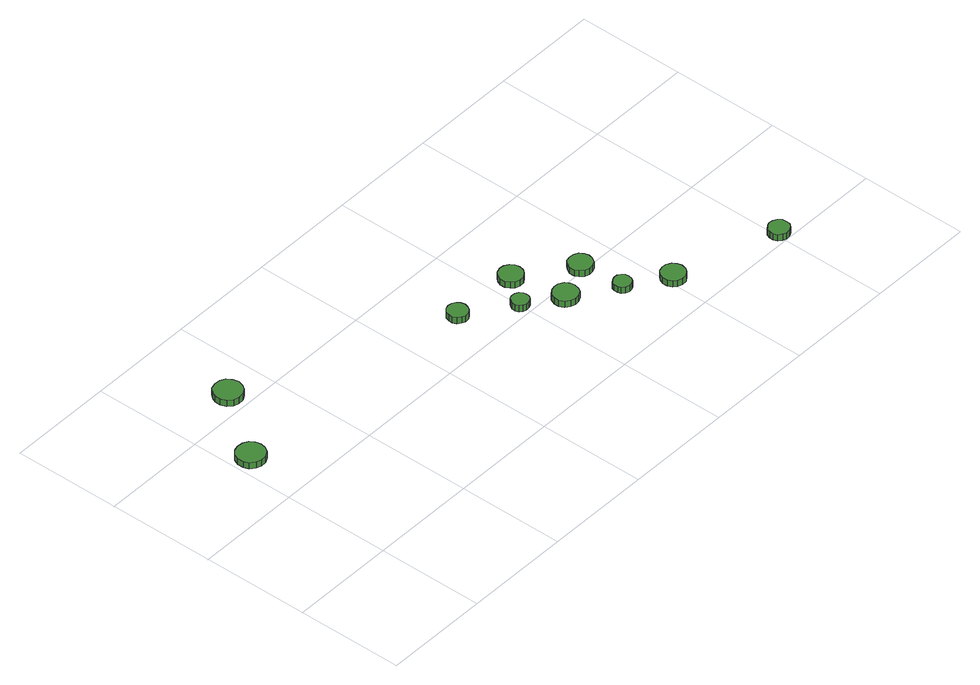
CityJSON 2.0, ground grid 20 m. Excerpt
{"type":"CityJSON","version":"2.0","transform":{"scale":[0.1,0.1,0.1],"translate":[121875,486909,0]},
"CityObjects":{
"tree1":{"type":"SolitaryVegetationObject","attributes":{"function":"something"},"geometry":[{"type":"MultiSurface","lod":"1","boundaries":[[[0,1,2,3,4,5,6,7,8,9,10,11,12,13,14]],[[15,16,17,18,19,20,21,22,23,24,25,26,27,28,29]],[[0,29,28,1]],[[1,28,27,2]],[[2,27,26,3]],[[3,26,25,4]],[[4,25,24,5]],[[5,24,23,6]],[[6,23,22,7]],[[7,22,21,8]],[[8,21,20,9]],[[9,20,19,10]],[[10,19,18,11]],[[11,18,17,12]],[[12,17,16,13]],[[13,16,15,14]],[[14,15,29,0]]]}]},
"tree2":{"type":"SolitaryVegetationObject","attributes":{"function":"something"},"geometry":[{"type":"MultiSurface","lod":"1","boundaries":[[[30,31,32,33,34,35,36,37,38,39,40,41,42,43,44]],[[45,46,47,48,49,50,51,52,53,54,55,56,57,58,59]],[[30,59,58,31]],[[31,58,57,32]],[[32,57,56,33]],[[33,56,55,34]],[[34,55,54,35]],[[35,54,53,36]],[[36,53,52,37]],[[37,52,51,38]],[[38,51,50,39]],[[39,50,49,40]],[[40,49,48,41]],[[41,48,47,42]],[[42,47,46,43]],[[43,46,45,44]],[[44,45,59,30]]]}]},
"tree3":{"type":"SolitaryVegetationObject","attributes":{"function":"something"},"geometry":[{"type":"MultiSurface","lod":"1","boundaries":[[[60,61,62,63,64,65,66,67,68,69,70,71,72,73,74]],[[75,76,77,78,79,80,81,82,83,84,85,86,87,88,89]],[[60,89,88,61]],[[61,88,87,62]],[[62,87,86,63]],[[63,86,85,64]],[[64,85,84,65]],[[65,84,83,66]],[[66,83,82,67]],[[67,82,81,68]],[[68,81,80,69]],[[69,80,79,70]],[[70,79,78,71]],[[71,78,77,72]],[[72,77,76,73]],[[73,76,75,74]],[[74,75,89,60]]]}]},
"tree4":{"type":"SolitaryVegetationObject","attributes":{"function":"something"},"geometry":[{"type":"MultiSurface","lod":"1","boundaries":[[[90,91,92,93,94,95,96,97,98,99,100,101,102,103,104]],[[105,106,107,108,109,110,111,112,113,114,115,116,117,118,119]],[[90,119,118,91]],[[91,118,117,92]],[[92,117,116,93]],[[93,116,115,94]],[[94,115,114,95]],[[95,114,113,96]],[[96,113,112,97]],[[97,112,111,98]],[[98,111,110,99]],[[99,110,109,100]],[[100,109,108,101]],[[101,108,107,102]],[[102,107,106,103]],[[103,106,105,104]],[[104,105,119,90]]]}]},
"tree5":{"type":"SolitaryVegetationObject","attributes":{"function":"something"},"geometry":[{"type":"MultiSurface","lod":"1","boundaries":[[[120,121,122,123,124,125,126,127,128,129,130,131,132,133,134]],[[135,136,137,138,139,140,141,142,143,144,145,146,147,148,149]],[[120,149,148,121]],[[121,148,147,122]],[[122,147,146,123]],[[123,146,145,124]],[[124,145,144,125]],[[125,144,143,126]],[[126,143,142,127]],[[127,142,141,128]],[[128,141,140,129]],[[129,140,139,130]],[[130,139,138,131]],[[131,138,137,132]],[[132,137,136,133]],[[133,136,135,134]],[[134,135,149,120]]]}]},
"tree6":{"type":"SolitaryVegetationObject","attributes":{"function":"something"},"geometry":[{"type":"MultiSurface","lod":"1","boundaries":[[[150,151,152,153,154,155,156,157,158,159,160,161,162,163,164]],[[165,166,167,168,169,170,171,172,173,174,175,176,177,178,179]],[[150,179,178,151]],[[151,178,177,152]],[[152,177,176,153]],[[153,176,175,154]],[[154,175,174,155]],[[155,174,173,156]],[[156,173,172,157]],[[157,172,171,158]],[[158,171,170,159]],[[159,170,169,160]],[[160,169,168,161]],[[161,168,167,162]],[[162,167,166,163]],[[163,166,165,164]],[[164,165,179,150]]]}]},
"tree7":{"type":"SolitaryVegetationObject","attributes":{"function":"something"},"geometry":[{"type":"MultiSurface","lod":"1","boundaries":[[[180,181,182,183,184,185,186,187,188,189,190,191,192,193,194]],[[195,196,197,198,199,200,201,202,203,204,205,206,207,208,209]],[[180,209,208,181]],[[181,208,207,182]],[[182,207,206,183]],[[183,206,205,184]],[[184,205,204,185]],[[185,204,203,186]],[[186,203,202,187]],[[187,202,201,188]],[[188,201,200,189]],[[189,200,199,190]],[[190,199,198,191]],[[191,198,197,192]],[[192,197,196,193]],[[193,196,195,194]],[[194,195,209,180]]]}]},
"tree8":{"type":"SolitaryVegetationObject","attributes":{"function":"something"},"geometry":[{"type":"MultiSurface","lod":"1","boundaries":[[[210,211,212,213,214,215,216,217,218,219,220,221,222,223,224]],[[225,226,227,228,229,230,231,232,233,234,235,236,237,238,239]],[[210,239,238,211]],[[211,238,237,212]],[[212,237,236,213]],[[213,236,235,214]],[[214,235,234,215]],[[215,234,233,216]],[[216,233,232,217]],[[217,232,231,218]],[[218,231,230,219]],[[219,230,229,220]],[[220,229,228,221]],[[221,228,227,222]],[[222,227,226,223]],[[223,226,225,224]],[[224,225,239,210]]]}]},
"tree9":{"type":"SolitaryVegetationObject","attributes":{"function":"something"},"geometry":[{"type":"MultiSurface","lod":"1","boundaries":[[[240,241,242,243,244,245,246,247,248,249,250,251,252,253,254]],[[255,256,257,258,259,260,261,262,263,264,265,266,267,268,269]],[[240,269,268,241]],[[241,268,267,242]],[[242,267,266,243]],[[243,266,265,244]],[[244,265,264,245]],[[245,264,263,246]],[[246,263,262,247]],[[247,262,261,248]],[[248,261,260,249]],[[249,260,259,250]],[[250,259,258,251]],[[251,258,257,252]],[[252,257,256,253]],[[253,256,255,254]],[[254,255,269,240]]]}]},
"tree10":{"type":"SolitaryVegetationObject","attributes":{"function":"something"},"geometry":[{"type":"MultiSurface","lod":"1","boundaries":[[[270,271,272,273,274,275,276,277,278,279,280,281,282,283,284]],[[285,286,287,288,289,290,291,292,293,294,295,296,297,298,299]],[[270,299,298,271]],[[271,298,297,272]],[[272,297,296,273]],[[273,296,295,274]],[[274,295,294,275]],[[275,294,293,276]],[[276,293,292,277]],[[277,292,291,278]],[[278,291,290,279]],[[279,290,289,280]],[[280,289,288,281]],[[281,288,287,282]],[[282,287,286,283]],[[283,286,285,284]],[[284,285,299,270]]]}]}
},
"vertices":[
[60,309,20],[58,320,20],[52,329,20],[42,334,20],[31,335,20],[21,332,20],[13,325,20],[9,315,20],[9,304,20],[13,294,20],[21,287,20],[31,283,20],[42,284,20],[52,290,20],[58,299,20],[58,299,7],[52,290,7],[42,284,7],[31,283,7],[21,287,7],[13,294,7],[9,304,7],[9,315,7],[13,325,7],[21,332,7],[31,335,7],[42,334,7],[52,329,7],[58,320,7],[60,309,7],
[148,432,26],[145,443,26],[139,452,26],[130,457,26],[119,458,26],[108,455,26],[100,447,26],[96,438,26],[96,427,26],[100,417,26],[108,409,26],[119,406,26],[130,407,26],[139,413,26],[145,421,26],[145,421,13],[139,413,13],[130,407,13],[119,406,13],[108,409,13],[100,417,13],[96,427,13],[96,438,13],[100,447,13],[108,455,13],[119,458,13],[130,457,13],[139,452,13],[145,443,13],[148,432,13],
[531,279,24],[529,287,24],[525,293,24],[518,297,24],[510,298,24],[503,296,24],[497,290,24],[494,283,24],[494,275,24],[497,268,24],[503,263,24],[510,260,24],[518,261,24],[525,265,24],[529,272,24],[529,272,11],[525,265,11],[518,261,11],[510,260,11],[503,263,11],[497,268,11],[494,275,11],[494,283,11],[497,290,11],[503,296,11],[510,298,11],[518,297,11],[525,293,11],[529,287,11],[531,279,11],
[615,221,23],[614,227,23],[610,233,23],[604,236,23],[597,237,23],[591,235,23],[586,230,23],[583,224,23],[583,217,23],[586,211,23],[591,207,23],[597,205,23],[604,206,23],[610,209,23],[614,214,23],[614,214,10],[610,209,10],[604,206,10],[597,205,10],[591,207,10],[586,211,10],[583,217,10],[583,224,10],[586,230,10],[591,235,10],[597,237,10],[604,236,10],[610,233,10],[614,227,10],[615,221,10],
[684,177,22],[682,186,22],[677,194,22],[668,199,22],[659,200,22],[650,197,22],[642,191,22],[638,182,22],[638,172,22],[642,163,22],[650,157,22],[659,154,22],[668,155,22],[677,160,22],[682,168,22],[682,168,9],[677,160,9],[668,155,9],[659,154,9],[650,157,9],[642,163,9],[638,172,9],[638,182,9],[642,191,9],[650,197,9],[659,200,9],[668,199,9],[677,194,9],[682,186,9],[684,177,9],
[659,273,23],[657,282,23],[652,289,23],[644,294,23],[635,295,23],[626,292,23],[620,286,23],[616,277,23],[616,268,23],[620,260,23],[626,254,23],[635,251,23],[644,252,23],[652,257,23],[657,264,23],[657,264,10],[652,257,10],[644,252,10],[635,251,10],[626,254,10],[620,260,10],[616,268,10],[616,277,10],[620,286,10],[626,292,10],[635,295,10],[644,294,10],[652,289,10],[657,282,10],[659,273,10],
[757,125,22],[756,132,22],[752,137,22],[746,141,22],[740,141,22],[733,139,22],[728,135,22],[726,129,22],[726,122,22],[728,116,22],[733,111,22],[740,109,22],[746,110,22],[752,113,22],[756,119,22],[756,119,9],[752,113,9],[746,110,9],[740,109,9],[733,111,9],[728,116,9],[726,122,9],[726,129,9],[728,135,9],[733,139,9],[740,141,9],[746,141,9],[752,137,9],[756,132,9],[757,125,9],
[754,207,22],[752,215,22],[747,223,22],[739,227,22],[730,228,22],[721,226,22],[715,219,22],[711,211,22],[711,202,22],[715,194,22],[721,188,22],[730,185,22],[739,186,22],[747,190,22],[752,198,22],[752,198,9],[747,190,9],[739,186,9],[730,185,9],[721,188,9],[715,194,9],[711,202,9],[711,211,9],[715,219,9],[721,226,9],[730,228,9],[739,227,9],[747,223,9],[752,215,9],[754,207,9],
[832,76,23],[830,85,23],[825,92,23],[817,97,23],[808,98,23],[799,95,23],[793,89,23],[789,80,23],[789,71,23],[793,63,23],[799,57,23],[808,54,23],[817,55,23],[825,60,23],[830,67,23],[830,67,10],[825,60,10],[817,55,10],[808,54,10],[799,57,10],[793,63,10],[789,71,10],[789,80,10],[793,89,10],[799,95,10],[808,98,10],[817,97,10],[825,92,10],[830,85,10],[832,76,10],
[1024,19,22],[1023,27,22],[1018,33,22],[1011,37,22],[1003,38,22],[996,35,22],[990,30,22],[987,23,22],[987,15,22],[990,8,22],[996,3,22],[1003,0,22],[1011,1,22],[1018,5,22],[1023,11,22],[1023,11,9],[1018,5,9],[1011,1,9],[1003,0,9],[996,3,9],[990,8,9],[987,15,9],[987,23,9],[990,30,9],[996,35,9],[1003,38,9],[1011,37,9],[1018,33,9],[1023,27,9],[1024,19,9]
]}
